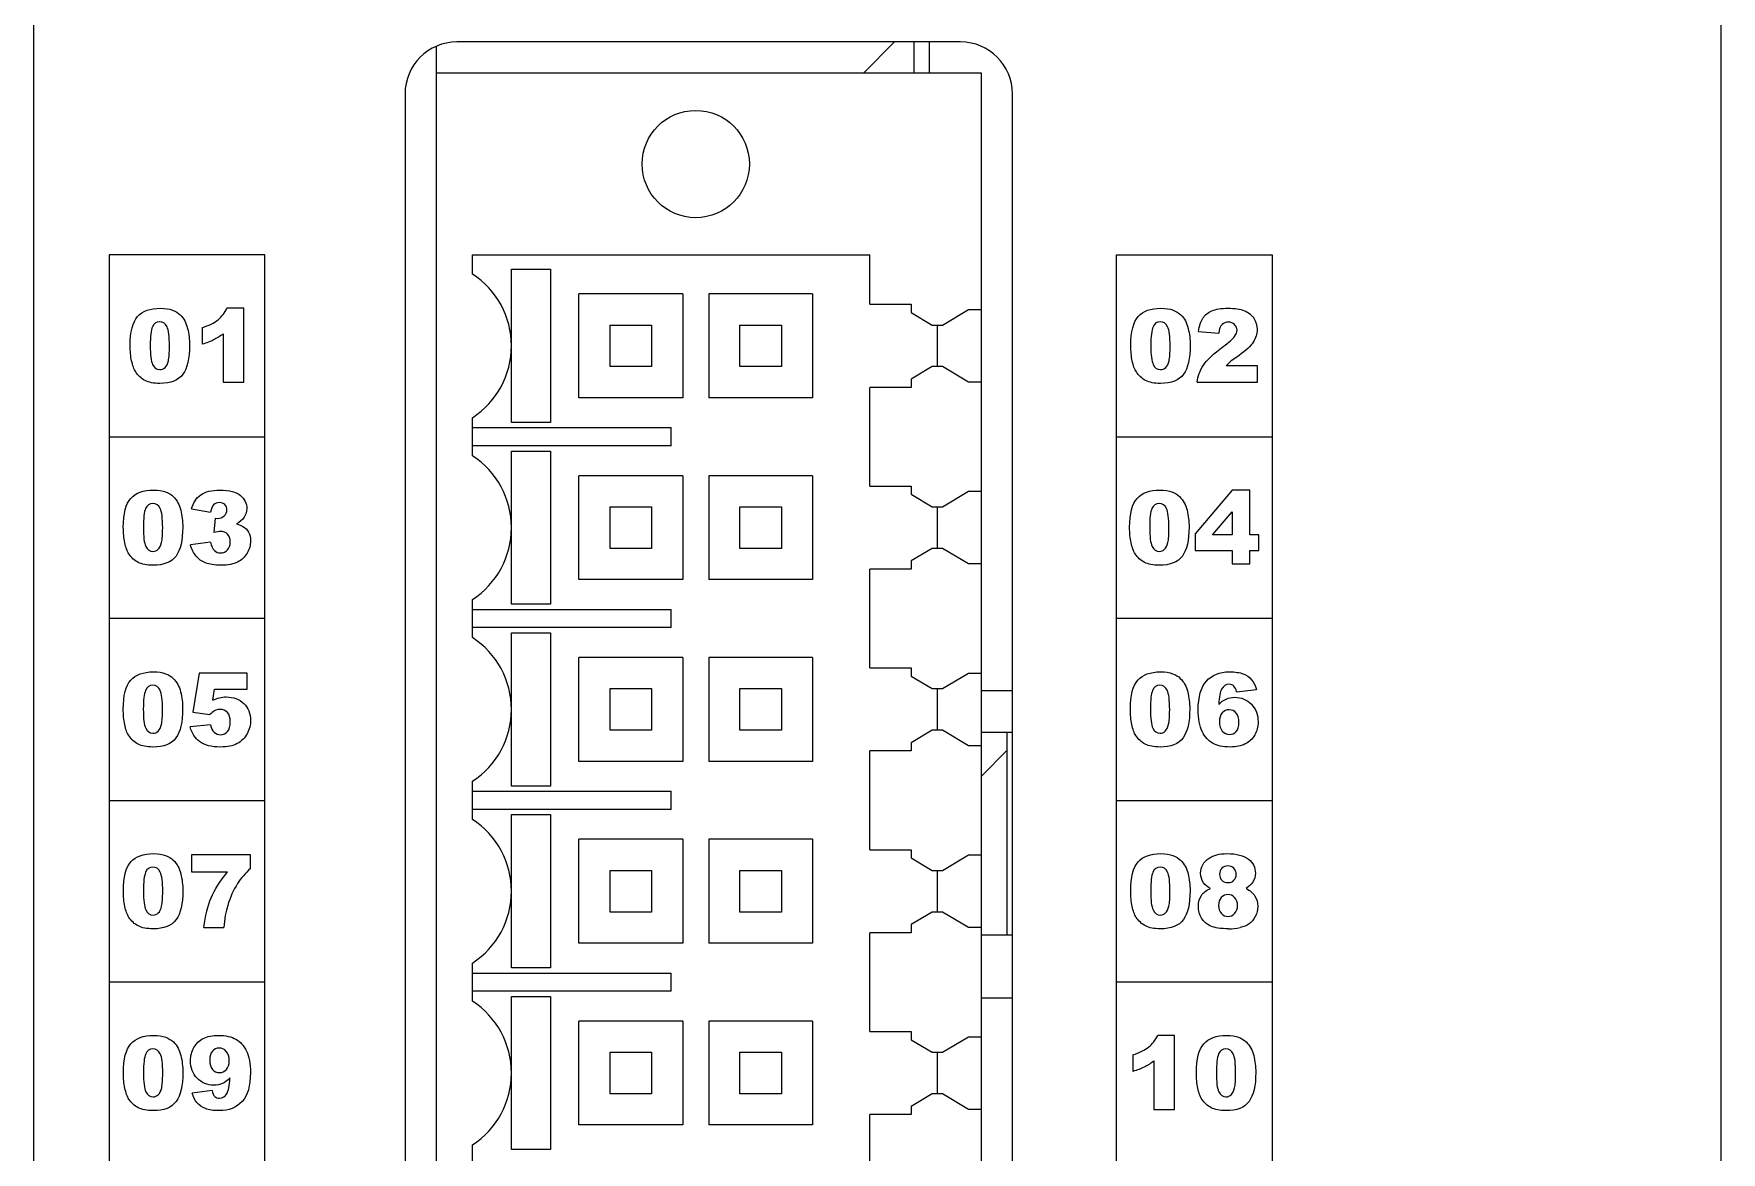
# Model space of a CAD drawing. Header units: inches. Extents: x 0 to 32, y 0 to 130.
# Drawn here: x -0.25 to 32.25, y 64.97 to 86.51 of the extents above; entities that cross this region are included whole.
import ezdxf

# ---------------------------------------------------------------- set-up
doc = ezdxf.new("R2010")
doc.units = ezdxf.units.IN
doc.header["$LTSCALE"] = 1.21
doc.header["$MEASUREMENT"] = 0
for name, color, linetype in [('1728620000_DXF_CONTINUOUS_LINE', 7, 'CONTINUOUS'), ('AIOJ784_4_00DXF_CONTINUOUS_LINE', 7, 'CONTINUOUS'), ('AOMJ712I_002DXF_CONTINUOUS_LINE', 7, 'CONTINUOUS'), ('IO_CH_PCB_DXF_CONTINUOUS_LINE', 7, 'CONTINUOUS'), ('TE_1734099_5DXF_CONTINUOUS_LINE', 7, 'CONTINUOUS')]:
    doc.layers.add(name, color=color, linetype=linetype)

msp = doc.modelspace()

# ---------------------------------------------------------------- linework, layer by layer
at = {"layer": '1728620000_DXF_CONTINUOUS_LINE', "color": 7, "linetype": 'Continuous'}
for p, q in [((7.5, 85.75), (7.5, 15.75)), ((18, 85.75), (7.5, 85.75)), ((18, 15.75), (18, 85.75)), ((8.2, 81.883), (8.2, 82.25)), ((8.2, 82.25), (15.85, 82.25)), ((15.85, 81.3), (15.85, 82.25)), ((8.95, 80.504), (8.95, 81.975)), ((8.95, 81.975), (9.702, 81.975)), ((9.702, 81.975), (9.702, 79.025)), ((10.25, 79.5), (10.25, 81.5)), ((12.25, 81.5), (10.25, 81.5)), ((12.25, 81.5), (12.25, 79.5)), ((12.75, 81.5), (12.75, 79.5)), ((14.75, 81.5), (12.75, 81.5)), ((14.75, 81.5), (14.75, 79.5)), ((15.85, 81.3), (16.65, 81.3)), ((16.65, 81.3), (16.65, 81.142)), ((16.65, 81.142), (17.053, 80.9)), ((17.25, 80.9), (17.75, 81.2)), ((17.75, 81.2), (18, 81.2)), ((10.85, 80.1), (10.85, 80.9)), ((10.85, 80.9), (11.65, 80.9)), ((11.65, 80.9), (11.65, 80.1)), ((13.35, 80.1), (13.35, 80.9)), ((13.35, 80.9), (14.15, 80.9)), ((14.15, 80.9), (14.15, 80.1)), ((17.053, 80.9), (17.25, 80.9)), ((17.15, 80.9), (17.15, 80.1)), ((8.95, 79.025), (8.95, 80.496)), ((11.65, 80.1), (10.85, 80.1)), ((14.15, 80.1), (13.35, 80.1)), ((17.053, 80.1), (16.65, 79.858)), ((17.25, 80.1), (17.053, 80.1)), ((17.75, 79.8), (17.25, 80.1)), ((15.85, 77.8), (15.85, 79.7)), ((16.65, 79.7), (15.85, 79.7)), ((16.65, 79.858), (16.65, 79.7)), ((18, 79.8), (17.75, 79.8)), ((12.25, 79.5), (10.25, 79.5)), ((14.75, 79.5), (12.75, 79.5)), ((8.2, 78.383), (8.2, 79.117)), ((9.702, 79.025), (8.95, 79.025)), ((8.2, 78.925), (12.025, 78.925)), ((12.025, 78.575), (12.025, 78.925)), ((12.025, 78.575), (8.2, 78.575)), ((8.95, 77.004), (8.95, 78.475)), ((8.95, 78.475), (9.702, 78.475)), ((9.702, 78.475), (9.702, 75.525)), ((10.25, 76), (10.25, 78)), ((12.25, 78), (10.25, 78)), ((12.25, 78), (12.25, 76)), ((12.75, 78), (12.75, 76)), ((14.75, 78), (12.75, 78)), ((14.75, 78), (14.75, 76)), ((15.85, 77.8), (16.65, 77.8)), ((16.65, 77.8), (16.65, 77.642)), ((17.25, 77.4), (17.75, 77.7)), ((17.75, 77.7), (18, 77.7)), ((10.85, 76.6), (10.85, 77.4)), ((10.85, 77.4), (11.65, 77.4)), ((11.65, 77.4), (11.65, 76.6)), ((13.35, 76.6), (13.35, 77.4)), ((13.35, 77.4), (14.15, 77.4)), ((14.15, 77.4), (14.15, 76.6)), ((16.65, 77.642), (17.053, 77.4)), ((17.053, 77.4), (17.25, 77.4)), ((17.15, 77.4), (17.15, 76.6)), ((8.95, 75.525), (8.95, 76.996)), ((11.65, 76.6), (10.85, 76.6)), ((14.15, 76.6), (13.35, 76.6)), ((17.053, 76.6), (16.65, 76.358)), ((17.25, 76.6), (17.053, 76.6)), ((17.75, 76.3), (17.25, 76.6)), ((15.85, 74.3), (15.85, 76.2)), ((16.65, 76.2), (15.85, 76.2)), ((16.65, 76.358), (16.65, 76.2)), ((18, 76.3), (17.75, 76.3)), ((12.25, 76), (10.25, 76)), ((14.75, 76), (12.75, 76)), ((8.2, 74.883), (8.2, 75.617)), ((8.2, 75.425), (12.025, 75.425)), ((9.702, 75.525), (8.95, 75.525)), ((12.025, 75.075), (12.025, 75.425)), ((12.025, 75.075), (8.2, 75.075)), ((8.95, 73.504), (8.95, 74.975)), ((8.95, 74.975), (9.702, 74.975)), ((9.702, 74.975), (9.702, 72.025)), ((10.25, 72.5), (10.25, 74.5)), ((12.25, 74.5), (10.25, 74.5)), ((12.25, 74.5), (12.25, 72.5)), ((12.75, 74.5), (12.75, 72.5)), ((14.75, 74.5), (12.75, 74.5)), ((14.75, 74.5), (14.75, 72.5)), ((15.85, 74.3), (16.65, 74.3)), ((16.65, 74.3), (16.65, 74.142)), ((16.65, 74.142), (17.053, 73.9)), ((17.25, 73.9), (17.75, 74.2)), ((17.75, 74.2), (18, 74.2)), ((10.85, 73.1), (10.85, 73.9)), ((10.85, 73.9), (11.65, 73.9)), ((11.65, 73.9), (11.65, 73.1)), ((13.35, 73.1), (13.35, 73.9)), ((13.35, 73.9), (14.15, 73.9)), ((14.15, 73.9), (14.15, 73.1)), ((17.053, 73.9), (17.25, 73.9)), ((17.15, 73.9), (17.15, 73.1)), ((8.95, 72.025), (8.95, 73.496)), ((11.65, 73.1), (10.85, 73.1)), ((14.15, 73.1), (13.35, 73.1)), ((17.053, 73.1), (16.65, 72.858)), ((16.65, 72.858), (16.65, 72.7)), ((17.25, 73.1), (17.053, 73.1)), ((17.75, 72.8), (17.25, 73.1)), ((12.25, 72.5), (10.25, 72.5)), ((14.75, 72.5), (12.75, 72.5)), ((15.85, 70.8), (15.85, 72.7)), ((16.65, 72.7), (15.85, 72.7)), ((18, 72.8), (17.75, 72.8)), ((8.2, 71.383), (8.2, 72.117)), ((8.2, 71.925), (12.025, 71.925)), ((9.702, 72.025), (8.95, 72.025)), ((12.025, 71.575), (12.025, 71.925)), ((12.025, 71.575), (8.2, 71.575)), ((8.95, 70.004), (8.95, 71.475)), ((8.95, 71.475), (9.702, 71.475)), ((9.702, 71.475), (9.702, 68.525)), ((10.25, 69), (10.25, 71)), ((12.25, 71), (10.25, 71)), ((12.25, 71), (12.25, 69)), ((12.75, 71), (12.75, 69)), ((14.75, 71), (12.75, 71)), ((14.75, 71), (14.75, 69)), ((15.85, 70.8), (16.65, 70.8)), ((16.65, 70.8), (16.65, 70.642)), ((16.65, 70.642), (17.053, 70.4)), ((17.25, 70.4), (17.75, 70.7)), ((17.75, 70.7), (18, 70.7)), ((10.85, 69.6), (10.85, 70.4)), ((10.85, 70.4), (11.65, 70.4)), ((11.65, 70.4), (11.65, 69.6)), ((13.35, 69.6), (13.35, 70.4)), ((13.35, 70.4), (14.15, 70.4)), ((14.15, 70.4), (14.15, 69.6)), ((17.053, 70.4), (17.25, 70.4)), ((17.15, 70.4), (17.15, 69.6)), ((8.95, 68.525), (8.95, 69.996)), ((11.65, 69.6), (10.85, 69.6)), ((14.15, 69.6), (13.35, 69.6)), ((17.053, 69.6), (16.65, 69.358)), ((17.25, 69.6), (17.053, 69.6)), ((17.75, 69.3), (17.25, 69.6)), ((16.65, 69.358), (16.65, 69.2)), ((18, 69.3), (17.75, 69.3)), ((12.25, 69), (10.25, 69)), ((14.75, 69), (12.75, 69)), ((15.85, 67.3), (15.85, 69.2)), ((16.65, 69.2), (15.85, 69.2)), ((8.2, 67.883), (8.2, 68.617)), ((8.2, 68.425), (12.025, 68.425)), ((9.702, 68.525), (8.95, 68.525)), ((12.025, 68.075), (12.025, 68.425)), ((12.025, 68.075), (8.2, 68.075)), ((8.95, 66.504), (8.95, 67.975)), ((8.95, 67.975), (9.702, 67.975)), ((9.702, 67.975), (9.702, 65.025)), ((10.25, 65.5), (10.25, 67.5)), ((12.25, 67.5), (10.25, 67.5)), ((12.25, 67.5), (12.25, 65.5)), ((12.75, 67.5), (12.75, 65.5)), ((14.75, 67.5), (12.75, 67.5)), ((14.75, 67.5), (14.75, 65.5)), ((15.85, 67.3), (16.65, 67.3)), ((16.65, 67.3), (16.65, 67.142)), ((16.65, 67.142), (17.053, 66.9)), ((17.25, 66.9), (17.75, 67.2)), ((17.75, 67.2), (18, 67.2)), ((10.85, 66.1), (10.85, 66.9)), ((10.85, 66.9), (11.65, 66.9)), ((11.65, 66.9), (11.65, 66.1)), ((13.35, 66.1), (13.35, 66.9)), ((13.35, 66.9), (14.15, 66.9)), ((14.15, 66.9), (14.15, 66.1)), ((17.053, 66.9), (17.25, 66.9)), ((17.15, 66.9), (17.15, 66.1)), ((8.95, 65.025), (8.95, 66.496)), ((11.65, 66.1), (10.85, 66.1)), ((14.15, 66.1), (13.35, 66.1)), ((17.053, 66.1), (16.65, 65.858)), ((17.25, 66.1), (17.053, 66.1)), ((17.75, 65.8), (17.25, 66.1)), ((15.85, 63.8), (15.85, 65.7)), ((16.65, 65.7), (15.85, 65.7)), ((16.65, 65.858), (16.65, 65.7)), ((18, 65.8), (17.75, 65.8)), ((12.25, 65.5), (10.25, 65.5)), ((14.75, 65.5), (12.75, 65.5)), ((8.2, 64.383), (8.2, 65.117)), ((9.702, 65.025), (8.95, 65.025))]:
    msp.add_line(p, q, dxfattribs=at)
msp.add_circle((12.5, 84), 1.033, dxfattribs=at)
for centre in [(7.3, 80.5), (7.3, 77), (7.3, 73.5), (7.3, 70), (7.3, 66.5)]:
    msp.add_arc(centre, 1.65, 303.0557, 56.9443, dxfattribs=at)
at = {"layer": 'AIOJ784_4_00DXF_CONTINUOUS_LINE', "color": 2, "linetype": 'Continuous'}
for p, q in [((15.729, 85.75), (16.329, 86.35)), ((18, 72.216), (18.5, 72.716))]:
    msp.add_line(p, q, dxfattribs=at)
at = {"layer": 'AIOJ784_4_00DXF_CONTINUOUS_LINE', "color": 7, "linetype": 'Continuous'}
for p, q in [((16.7, 86.35), (16.7, 85.75)), ((18, 67.95), (18.6, 67.95))]:
    msp.add_line(p, q, dxfattribs=at)
at = {"layer": 'AOMJ712I_002DXF_CONTINUOUS_LINE', "color": 7, "linetype": 'Continuous'}
for p, q in [((-0.25, 6), (-0.25, 91.9)), ((32.25, 6), (32.25, 91.9)), ((17.6, 86.35), (7.9, 86.35)), ((6.9, 85.35), (6.9, 16.15)), ((18.6, 16.15), (18.6, 85.35))]:
    msp.add_line(p, q, dxfattribs=at)
at = {"layer": 'AOMJ712I_002DXF_CONTINUOUS_LINE', "color": 4, "linetype": 'Continuous'}
for p, q in [((1.2, 82.25), (1.2, 19.25)), ((4.2, 82.25), (1.2, 82.25)), ((4.2, 19.25), (4.2, 82.25)), ((20.6, 19.25), (20.6, 82.25)), ((20.6, 82.25), (23.6, 82.25)), ((23.6, 82.25), (23.6, 19.25)), ((3.793, 81.224), (3.471, 81.224)), ((3.793, 79.8), (3.793, 81.224)), ((2.991, 80.849), (2.991, 80.53)), ((3.4, 80.733), (3.4, 79.8)), ((22.183, 80.777), (22.573, 80.745)), ((22.964, 80.316), (22.807, 80.202)), ((22.807, 80.202), (22.714, 80.117)), ((23.321, 80.117), (22.714, 80.117)), ((23.321, 79.8), (23.321, 80.117)), ((3.4, 79.8), (3.793, 79.8)), ((22.154, 79.8), (23.321, 79.8)), ((1.2, 78.75), (4.2, 78.75)), ((20.6, 78.75), (23.6, 78.75)), ((22.829, 77.724), (22.121, 76.882)), ((23.168, 77.724), (22.829, 77.724)), ((23.168, 76.863), (23.168, 77.724)), ((2.789, 77.361), (3.157, 77.295)), ((3.241, 77.182), (3.221, 76.905)), ((3.241, 77.182), (3.292, 77.178)), ((22.454, 76.863), (22.829, 77.304)), ((22.829, 77.304), (22.829, 76.863)), ((3.157, 76.721), (2.768, 76.67)), ((22.121, 76.882), (22.121, 76.562)), ((22.829, 76.863), (22.454, 76.863)), ((23.344, 76.863), (23.168, 76.863)), ((23.344, 76.562), (23.344, 76.863)), ((22.121, 76.562), (22.829, 76.562)), ((22.829, 76.562), (22.829, 76.3)), ((23.168, 76.3), (23.168, 76.562)), ((23.168, 76.562), (23.344, 76.562)), ((22.829, 76.3), (23.168, 76.3)), ((4.2, 75.25), (1.2, 75.25)), ((23.6, 75.25), (20.6, 75.25)), ((2.936, 74.2), (2.813, 73.447)), ((3.859, 74.2), (2.936, 74.2)), ((3.859, 73.89), (3.859, 74.2)), ((3.2, 73.68), (3.234, 73.89)), ((3.234, 73.89), (3.859, 73.89)), ((22.914, 73.837), (23.3, 73.885)), ((3.156, 73.206), (2.762, 73.163)), ((2.813, 73.447), (3.144, 73.4)), ((1.2, 71.75), (4.2, 71.75)), ((20.6, 71.75), (23.6, 71.75)), ((2.788, 70.7), (2.788, 70.371)), ((3.923, 70.7), (2.788, 70.7)), ((3.923, 70.437), (3.923, 70.7)), ((2.788, 70.371), (3.479, 70.371)), ((3.024, 69.3), (3.411, 69.3)), ((4.2, 68.25), (1.2, 68.25)), ((23.6, 68.25), (20.6, 68.25)), ((21.718, 67.224), (21.396, 67.224)), ((21.718, 65.8), (21.718, 67.224)), ((20.915, 66.849), (20.915, 66.53)), ((21.324, 66.733), (21.324, 65.8)), ((3.186, 66.163), (2.799, 66.114)), ((21.324, 65.8), (21.718, 65.8))]:
    msp.add_line(p, q, dxfattribs=at)
at = {"layer": 'AOMJ712I_002DXF_CONTINUOUS_LINE', "color": 7, "linetype": 'Continuous'}
for centre, start, end in [((7.9, 85.35), 90, 180), ((17.6, 85.35), 0, 90)]:
    msp.add_arc(centre, 1, start, end, dxfattribs=at)
at = {"layer": 'AOMJ712I_002DXF_CONTINUOUS_LINE', "color": 4, "linetype": 'Continuous'}
msp.add_arc((22.76, 70.347), 1.071, 270.0061, 282.0044, dxfattribs=at)
for points in [[(1.607, 80.506), (1.607, 80.771), (1.655, 80.957), (1.751, 81.064)], [(1.751, 81.064), (1.846, 81.17), (1.992, 81.224), (2.189, 81.224)], [(2.175, 80.965), (2.11, 80.965), (2.064, 80.932), (2.036, 80.867)], [(2.317, 80.869), (2.285, 80.933), (2.238, 80.965), (2.175, 80.965)], [(2.189, 81.224), (2.282, 81.224), (2.36, 81.211), (2.421, 81.188)], [(2.421, 81.188), (2.481, 81.166), (2.53, 81.135), (2.569, 81.098)], [(2.569, 81.098), (2.607, 81.061), (2.636, 81.021), (2.658, 80.98)], [(2.658, 80.98), (2.68, 80.939), (2.699, 80.892), (2.712, 80.837)], [(2.991, 80.849), (3.123, 80.891), (3.226, 80.942), (3.299, 81.002)], [(3.299, 81.002), (3.372, 81.062), (3.429, 81.136), (3.471, 81.224)], [(20.879, 80.506), (20.879, 80.771), (20.926, 80.957), (21.022, 81.064)], [(21.022, 81.064), (21.117, 81.17), (21.263, 81.224), (21.46, 81.224)], [(21.447, 80.965), (21.382, 80.965), (21.336, 80.932), (21.307, 80.867)], [(21.588, 80.869), (21.557, 80.933), (21.51, 80.965), (21.447, 80.965)], [(21.46, 81.224), (21.554, 81.224), (21.631, 81.211), (21.692, 81.188)], [(21.692, 81.188), (21.752, 81.166), (21.802, 81.135), (21.84, 81.098)], [(21.84, 81.098), (21.878, 81.061), (21.908, 81.021), (21.93, 80.98)], [(21.93, 80.98), (21.952, 80.939), (21.97, 80.892), (21.983, 80.837)], [(22.183, 80.777), (22.198, 80.886), (22.226, 80.972), (22.267, 81.033)], [(22.267, 81.033), (22.307, 81.094), (22.365, 81.142), (22.439, 81.174)], [(22.439, 81.174), (22.514, 81.207), (22.616, 81.224), (22.747, 81.224)], [(22.758, 80.957), (22.708, 80.957), (22.667, 80.941), (22.636, 80.91)], [(22.747, 81.224), (22.884, 81.224), (22.99, 81.208), (23.066, 81.177)], [(22.876, 80.912), (22.845, 80.942), (22.806, 80.957), (22.758, 80.957)], [(23.066, 81.177), (23.143, 81.146), (23.202, 81.098), (23.246, 81.033)], [(23.246, 81.033), (23.29, 80.968), (23.312, 80.896), (23.312, 80.816)], [(2.036, 80.867), (2.007, 80.802), (1.993, 80.68), (1.993, 80.505)], [(2.364, 80.494), (2.364, 80.68), (2.348, 80.805), (2.317, 80.869)], [(2.712, 80.837), (2.738, 80.732), (2.751, 80.623), (2.751, 80.511)], [(3.214, 80.615), (3.155, 80.585), (3.081, 80.556), (2.991, 80.53)], [(3.4, 80.733), (3.336, 80.684), (3.273, 80.645), (3.214, 80.615)], [(21.307, 80.867), (21.279, 80.802), (21.264, 80.68), (21.264, 80.505)], [(21.636, 80.494), (21.636, 80.68), (21.62, 80.805), (21.588, 80.869)], [(21.983, 80.837), (22.009, 80.732), (22.023, 80.623), (22.023, 80.511)], [(22.636, 80.91), (22.604, 80.879), (22.583, 80.824), (22.573, 80.745)], [(22.658, 80.485), (22.771, 80.569), (22.844, 80.634), (22.876, 80.678)], [(22.924, 80.803), (22.924, 80.845), (22.908, 80.881), (22.876, 80.912)], [(22.876, 80.678), (22.908, 80.722), (22.924, 80.763), (22.924, 80.803)], [(23.312, 80.816), (23.312, 80.73), (23.286, 80.649), (23.237, 80.571)], [(1.635, 80.209), (1.616, 80.298), (1.607, 80.397), (1.607, 80.506)], [(1.993, 80.505), (1.993, 80.326), (2.008, 80.204), (2.04, 80.139)], [(2.343, 80.214), (2.357, 80.274), (2.364, 80.367), (2.364, 80.494)], [(2.751, 80.511), (2.751, 80.256), (2.708, 80.07), (2.622, 79.953)], [(20.906, 80.209), (20.887, 80.298), (20.879, 80.397), (20.879, 80.506)], [(21.264, 80.505), (21.264, 80.326), (21.28, 80.204), (21.311, 80.139)], [(21.615, 80.214), (21.628, 80.274), (21.636, 80.367), (21.636, 80.494)], [(22.023, 80.511), (22.023, 80.256), (21.98, 80.07), (21.894, 79.953)], [(22.276, 80.125), (22.344, 80.226), (22.471, 80.346), (22.658, 80.485)], [(23.237, 80.571), (23.187, 80.493), (23.096, 80.408), (22.964, 80.316)], [(1.713, 79.997), (1.68, 80.049), (1.654, 80.119), (1.635, 80.209)], [(1.893, 79.832), (1.82, 79.87), (1.76, 79.925), (1.713, 79.997)], [(2.04, 80.139), (2.071, 80.074), (2.117, 80.042), (2.177, 80.042)], [(2.177, 80.042), (2.216, 80.042), (2.251, 80.055), (2.279, 80.083)], [(2.622, 79.953), (2.536, 79.834), (2.388, 79.776), (2.178, 79.776)], [(2.279, 80.083), (2.308, 80.11), (2.33, 80.154), (2.343, 80.214)], [(20.985, 79.997), (20.951, 80.049), (20.925, 80.119), (20.906, 80.209)], [(21.164, 79.832), (21.092, 79.87), (21.031, 79.925), (20.985, 79.997)], [(21.311, 80.139), (21.343, 80.074), (21.389, 80.042), (21.449, 80.042)], [(21.449, 80.042), (21.488, 80.042), (21.522, 80.055), (21.551, 80.083)], [(21.894, 79.953), (21.808, 79.834), (21.66, 79.776), (21.45, 79.776)], [(21.551, 80.083), (21.58, 80.11), (21.602, 80.154), (21.615, 80.214)], [(22.154, 79.8), (22.168, 79.915), (22.208, 80.023), (22.276, 80.125)], [(2.178, 79.776), (2.06, 79.776), (1.965, 79.795), (1.893, 79.832)], [(21.45, 79.776), (21.331, 79.776), (21.237, 79.795), (21.164, 79.832)], [(1.619, 77.564), (1.714, 77.67), (1.86, 77.724), (2.057, 77.724)], [(2.057, 77.724), (2.15, 77.724), (2.228, 77.711), (2.289, 77.688)], [(2.289, 77.688), (2.349, 77.666), (2.399, 77.635), (2.437, 77.598)], [(2.965, 77.63), (3.052, 77.692), (3.175, 77.724), (3.335, 77.724)], [(3.335, 77.724), (3.517, 77.724), (3.649, 77.689), (3.73, 77.621)], [(21, 77.564), (21.095, 77.67), (21.241, 77.724), (21.438, 77.724)], [(21.438, 77.724), (21.531, 77.724), (21.609, 77.711), (21.67, 77.688)], [(21.67, 77.688), (21.73, 77.666), (21.78, 77.635), (21.818, 77.598)], [(1.475, 77.006), (1.475, 77.271), (1.523, 77.457), (1.619, 77.564)], [(1.904, 77.367), (1.875, 77.302), (1.861, 77.18), (1.861, 77.005)], [(2.043, 77.465), (1.979, 77.465), (1.933, 77.432), (1.904, 77.367)], [(2.185, 77.369), (2.153, 77.433), (2.106, 77.465), (2.043, 77.465)], [(2.233, 76.994), (2.233, 77.18), (2.216, 77.305), (2.185, 77.369)], [(2.437, 77.598), (2.475, 77.561), (2.505, 77.521), (2.527, 77.48)], [(2.527, 77.48), (2.549, 77.439), (2.567, 77.392), (2.58, 77.337)], [(2.789, 77.361), (2.82, 77.477), (2.878, 77.567), (2.965, 77.63)], [(3.215, 77.44), (3.187, 77.413), (3.167, 77.364), (3.157, 77.295)], [(3.327, 77.482), (3.281, 77.482), (3.244, 77.468), (3.215, 77.44)], [(3.432, 77.444), (3.406, 77.469), (3.371, 77.482), (3.327, 77.482)], [(3.47, 77.342), (3.47, 77.384), (3.457, 77.418), (3.432, 77.444)], [(3.73, 77.621), (3.812, 77.553), (3.853, 77.468), (3.853, 77.365)], [(3.853, 77.365), (3.853, 77.304), (3.836, 77.249), (3.803, 77.201)], [(20.856, 77.006), (20.856, 77.271), (20.904, 77.457), (21, 77.564)], [(21.285, 77.367), (21.256, 77.302), (21.242, 77.18), (21.242, 77.005)], [(21.424, 77.465), (21.359, 77.465), (21.314, 77.432), (21.285, 77.367)], [(21.566, 77.369), (21.534, 77.433), (21.487, 77.465), (21.424, 77.465)], [(21.613, 76.994), (21.613, 77.18), (21.597, 77.305), (21.566, 77.369)], [(21.818, 77.598), (21.856, 77.561), (21.886, 77.521), (21.908, 77.48)], [(21.908, 77.48), (21.93, 77.439), (21.948, 77.392), (21.961, 77.337)], [(2.58, 77.337), (2.606, 77.232), (2.619, 77.123), (2.619, 77.011)], [(3.292, 77.178), (3.342, 77.178), (3.384, 77.194), (3.419, 77.226)], [(3.419, 77.226), (3.453, 77.259), (3.47, 77.297), (3.47, 77.342)], [(3.803, 77.201), (3.77, 77.151), (3.72, 77.108), (3.654, 77.072)], [(3.654, 77.072), (3.707, 77.058), (3.749, 77.042), (3.777, 77.025)], [(21.961, 77.337), (21.987, 77.232), (22, 77.123), (22, 77.011)], [(1.503, 76.709), (1.484, 76.798), (1.475, 76.897), (1.475, 77.006)], [(1.581, 76.497), (1.548, 76.549), (1.522, 76.619), (1.503, 76.709)], [(1.861, 77.005), (1.861, 76.826), (1.876, 76.704), (1.908, 76.639)], [(2.148, 76.583), (2.176, 76.61), (2.198, 76.654), (2.212, 76.714)], [(2.212, 76.714), (2.225, 76.774), (2.233, 76.867), (2.233, 76.994)], [(2.619, 77.011), (2.619, 76.756), (2.576, 76.57), (2.491, 76.453)], [(3.157, 76.721), (3.172, 76.643), (3.195, 76.588), (3.228, 76.558)], [(3.347, 76.927), (3.316, 76.927), (3.274, 76.92), (3.221, 76.905)], [(3.482, 76.874), (3.449, 76.909), (3.404, 76.927), (3.347, 76.927)], [(3.481, 76.57), (3.515, 76.608), (3.533, 76.659), (3.533, 76.723)], [(3.533, 76.723), (3.533, 76.788), (3.516, 76.838), (3.482, 76.874)], [(3.777, 77.025), (3.824, 76.996), (3.86, 76.958), (3.886, 76.911)], [(3.925, 76.744), (3.925, 76.662), (3.903, 76.584), (3.86, 76.509)], [(3.886, 76.911), (3.911, 76.864), (3.925, 76.809), (3.925, 76.744)], [(20.884, 76.709), (20.865, 76.798), (20.856, 76.897), (20.856, 77.006)], [(20.962, 76.497), (20.929, 76.549), (20.903, 76.619), (20.884, 76.709)], [(21.242, 77.005), (21.242, 76.826), (21.257, 76.704), (21.289, 76.639)], [(21.528, 76.583), (21.557, 76.61), (21.579, 76.654), (21.593, 76.714)], [(21.593, 76.714), (21.606, 76.774), (21.613, 76.867), (21.613, 76.994)], [(22, 77.011), (22, 76.756), (21.957, 76.57), (21.872, 76.453)], [(1.761, 76.332), (1.688, 76.37), (1.628, 76.425), (1.581, 76.497)], [(1.908, 76.639), (1.939, 76.574), (1.985, 76.542), (2.045, 76.542)], [(2.045, 76.542), (2.085, 76.542), (2.119, 76.555), (2.148, 76.583)], [(2.491, 76.453), (2.404, 76.334), (2.256, 76.276), (2.046, 76.276)], [(2.877, 76.452), (2.829, 76.509), (2.793, 76.582), (2.768, 76.67)], [(3.059, 76.321), (2.985, 76.351), (2.925, 76.395), (2.877, 76.452)], [(3.228, 76.558), (3.26, 76.527), (3.301, 76.513), (3.351, 76.513)], [(3.351, 76.513), (3.402, 76.513), (3.446, 76.532), (3.481, 76.57)], [(3.86, 76.509), (3.818, 76.435), (3.757, 76.376), (3.676, 76.337)], [(21.142, 76.332), (21.069, 76.37), (21.009, 76.425), (20.962, 76.497)], [(21.289, 76.639), (21.32, 76.574), (21.366, 76.542), (21.426, 76.542)], [(21.426, 76.542), (21.465, 76.542), (21.5, 76.555), (21.528, 76.583)], [(21.872, 76.453), (21.785, 76.334), (21.637, 76.276), (21.427, 76.276)], [(2.046, 76.276), (1.928, 76.276), (1.833, 76.295), (1.761, 76.332)], [(3.36, 76.276), (3.232, 76.276), (3.132, 76.291), (3.059, 76.321)], [(3.676, 76.337), (3.596, 76.297), (3.49, 76.276), (3.36, 76.276)], [(21.427, 76.276), (21.309, 76.276), (21.214, 76.295), (21.142, 76.332)], [(1.617, 74.064), (1.713, 74.17), (1.859, 74.224), (2.055, 74.224)], [(2.055, 74.224), (2.149, 74.224), (2.226, 74.211), (2.287, 74.188)], [(2.287, 74.188), (2.348, 74.166), (2.397, 74.135), (2.435, 74.098)], [(21.013, 74.064), (21.109, 74.17), (21.255, 74.224), (21.452, 74.224)], [(21.452, 74.224), (21.545, 74.224), (21.623, 74.211), (21.684, 74.188)], [(21.684, 74.188), (21.744, 74.166), (21.793, 74.135), (21.832, 74.098)], [(22.336, 74.047), (22.442, 74.165), (22.589, 74.224), (22.778, 74.224)], [(22.778, 74.224), (22.889, 74.224), (22.977, 74.211), (23.042, 74.185)], [(23.042, 74.185), (23.107, 74.159), (23.16, 74.122), (23.203, 74.072)], [(1.474, 73.506), (1.474, 73.771), (1.522, 73.957), (1.617, 74.064)], [(1.903, 73.867), (1.874, 73.802), (1.86, 73.68), (1.86, 73.505)], [(2.042, 73.965), (1.977, 73.965), (1.931, 73.932), (1.903, 73.867)], [(2.183, 73.869), (2.152, 73.933), (2.105, 73.965), (2.042, 73.965)], [(2.231, 73.494), (2.231, 73.68), (2.215, 73.805), (2.183, 73.869)], [(2.435, 74.098), (2.474, 74.061), (2.503, 74.021), (2.525, 73.98)], [(2.525, 73.98), (2.547, 73.939), (2.565, 73.892), (2.579, 73.837)], [(2.579, 73.837), (2.605, 73.732), (2.618, 73.623), (2.618, 73.511)], [(20.87, 73.506), (20.87, 73.771), (20.918, 73.957), (21.013, 74.064)], [(21.299, 73.867), (21.27, 73.802), (21.256, 73.68), (21.256, 73.505)], [(21.438, 73.965), (21.373, 73.965), (21.327, 73.932), (21.299, 73.867)], [(21.58, 73.869), (21.548, 73.933), (21.501, 73.965), (21.438, 73.965)], [(21.627, 73.494), (21.627, 73.68), (21.611, 73.805), (21.58, 73.869)], [(21.832, 74.098), (21.87, 74.061), (21.899, 74.021), (21.921, 73.98)], [(21.921, 73.98), (21.943, 73.939), (21.962, 73.892), (21.975, 73.837)], [(21.975, 73.837), (22.001, 73.732), (22.014, 73.623), (22.014, 73.511)], [(22.176, 73.492), (22.176, 73.744), (22.229, 73.93), (22.336, 74.047)], [(22.627, 73.89), (22.601, 73.844), (22.582, 73.745), (22.571, 73.595)], [(22.774, 73.985), (22.711, 73.985), (22.662, 73.953), (22.627, 73.89)], [(22.862, 73.951), (22.838, 73.974), (22.809, 73.985), (22.774, 73.985)], [(22.914, 73.837), (22.903, 73.891), (22.886, 73.929), (22.862, 73.951)], [(23.203, 74.072), (23.245, 74.022), (23.277, 73.959), (23.3, 73.885)], [(1.502, 73.209), (1.482, 73.298), (1.474, 73.397), (1.474, 73.506)], [(1.86, 73.505), (1.86, 73.326), (1.875, 73.204), (1.906, 73.139)], [(2.21, 73.214), (2.223, 73.274), (2.231, 73.367), (2.231, 73.494)], [(2.618, 73.511), (2.618, 73.256), (2.575, 73.07), (2.489, 72.953)], [(3.23, 73.473), (3.203, 73.459), (3.175, 73.434), (3.144, 73.4)], [(3.2, 73.68), (3.243, 73.7), (3.286, 73.715), (3.328, 73.725)], [(3.339, 73.5), (3.301, 73.5), (3.264, 73.49), (3.23, 73.473)], [(3.328, 73.725), (3.37, 73.735), (3.412, 73.741), (3.454, 73.741)], [(3.481, 73.441), (3.445, 73.48), (3.398, 73.5), (3.339, 73.5)], [(3.454, 73.741), (3.594, 73.741), (3.708, 73.698), (3.795, 73.613)], [(3.795, 73.613), (3.882, 73.529), (3.926, 73.422), (3.926, 73.294)], [(20.898, 73.209), (20.879, 73.298), (20.87, 73.397), (20.87, 73.506)], [(21.256, 73.505), (21.256, 73.326), (21.271, 73.204), (21.303, 73.139)], [(21.606, 73.214), (21.62, 73.274), (21.627, 73.367), (21.627, 73.494)], [(22.014, 73.511), (22.014, 73.256), (21.971, 73.07), (21.885, 72.953)], [(22.252, 73.076), (22.201, 73.181), (22.176, 73.32), (22.176, 73.492)], [(22.571, 73.595), (22.617, 73.642), (22.664, 73.677), (22.714, 73.7)], [(22.775, 73.493), (22.721, 73.493), (22.675, 73.473), (22.639, 73.433)], [(22.714, 73.7), (22.763, 73.723), (22.819, 73.734), (22.884, 73.734)], [(22.907, 73.431), (22.872, 73.472), (22.828, 73.493), (22.775, 73.493)], [(22.884, 73.734), (23.008, 73.734), (23.114, 73.689), (23.2, 73.6)], [(23.2, 73.6), (23.286, 73.511), (23.33, 73.398), (23.33, 73.261)], [(1.58, 72.997), (1.546, 73.049), (1.521, 73.119), (1.502, 73.209)], [(1.906, 73.139), (1.938, 73.074), (1.984, 73.042), (2.044, 73.042)], [(2.146, 73.083), (2.175, 73.11), (2.197, 73.154), (2.21, 73.214)], [(2.834, 72.999), (2.805, 73.043), (2.781, 73.097), (2.762, 73.163)], [(3.156, 73.206), (3.165, 73.143), (3.187, 73.094), (3.222, 73.061)], [(3.535, 73.258), (3.535, 73.341), (3.517, 73.403), (3.481, 73.441)], [(3.481, 73.074), (3.517, 73.115), (3.535, 73.176), (3.535, 73.258)], [(3.926, 73.294), (3.926, 73.203), (3.903, 73.116), (3.859, 73.033)], [(20.976, 72.997), (20.943, 73.049), (20.917, 73.119), (20.898, 73.209)], [(21.303, 73.139), (21.334, 73.074), (21.38, 73.042), (21.44, 73.042)], [(21.542, 73.083), (21.571, 73.11), (21.593, 73.154), (21.606, 73.214)], [(22.639, 73.433), (22.602, 73.393), (22.584, 73.336), (22.584, 73.261)], [(22.584, 73.261), (22.584, 73.185), (22.603, 73.126), (22.641, 73.083)], [(22.961, 73.251), (22.961, 73.329), (22.943, 73.389), (22.907, 73.431)], [(22.91, 73.077), (22.944, 73.115), (22.961, 73.173), (22.961, 73.251)], [(23.33, 73.261), (23.33, 73.169), (23.308, 73.085), (23.264, 73.008)], [(1.759, 72.832), (1.687, 72.87), (1.627, 72.925), (1.58, 72.997)], [(2.045, 72.776), (1.926, 72.776), (1.832, 72.795), (1.759, 72.832)], [(2.044, 73.042), (2.083, 73.042), (2.117, 73.055), (2.146, 73.083)], [(2.489, 72.953), (2.403, 72.834), (2.255, 72.776), (2.045, 72.776)], [(2.945, 72.88), (2.9, 72.915), (2.862, 72.955), (2.834, 72.999)], [(3.114, 72.802), (3.048, 72.819), (2.991, 72.846), (2.945, 72.88)], [(3.351, 72.776), (3.259, 72.776), (3.179, 72.786), (3.114, 72.802)], [(3.222, 73.061), (3.257, 73.029), (3.299, 73.013), (3.347, 73.013)], [(3.347, 73.013), (3.401, 73.013), (3.446, 73.033), (3.481, 73.074)], [(3.667, 72.842), (3.585, 72.798), (3.479, 72.776), (3.351, 72.776)], [(3.859, 73.033), (3.814, 72.949), (3.75, 72.886), (3.667, 72.842)], [(21.156, 72.832), (21.083, 72.87), (21.023, 72.925), (20.976, 72.997)], [(21.441, 72.776), (21.323, 72.776), (21.228, 72.795), (21.156, 72.832)], [(21.44, 73.042), (21.479, 73.042), (21.514, 73.055), (21.542, 73.083)], [(21.885, 72.953), (21.799, 72.834), (21.651, 72.776), (21.441, 72.776)], [(22.455, 72.848), (22.37, 72.895), (22.302, 72.971), (22.252, 73.076)], [(22.792, 72.776), (22.652, 72.776), (22.539, 72.8), (22.455, 72.848)], [(22.641, 73.083), (22.68, 73.04), (22.726, 73.019), (22.782, 73.019)], [(22.782, 73.019), (22.832, 73.019), (22.875, 73.038), (22.91, 73.077)], [(23.082, 72.835), (23.005, 72.796), (22.909, 72.776), (22.792, 72.776)], [(23.264, 73.008), (23.22, 72.932), (23.16, 72.874), (23.082, 72.835)], [(1.477, 70.006), (1.477, 70.271), (1.524, 70.457), (1.62, 70.564)], [(1.62, 70.564), (1.715, 70.67), (1.862, 70.724), (2.058, 70.724)], [(2.058, 70.724), (2.152, 70.724), (2.229, 70.711), (2.29, 70.688)], [(2.29, 70.688), (2.35, 70.666), (2.4, 70.635), (2.438, 70.598)], [(2.438, 70.598), (2.477, 70.561), (2.506, 70.521), (2.528, 70.48)], [(20.876, 70.006), (20.876, 70.271), (20.923, 70.457), (21.019, 70.564)], [(21.019, 70.564), (21.114, 70.67), (21.261, 70.724), (21.457, 70.724)], [(21.457, 70.724), (21.551, 70.724), (21.628, 70.711), (21.689, 70.688)], [(21.689, 70.688), (21.75, 70.666), (21.799, 70.635), (21.837, 70.598)], [(21.837, 70.598), (21.876, 70.561), (21.905, 70.521), (21.927, 70.48)], [(22.223, 70.35), (22.223, 70.467), (22.278, 70.563), (22.389, 70.638)], [(22.389, 70.638), (22.474, 70.695), (22.588, 70.724), (22.729, 70.724)], [(22.729, 70.724), (22.917, 70.724), (23.054, 70.688), (23.144, 70.617)], [(23.144, 70.617), (23.234, 70.545), (23.278, 70.456), (23.278, 70.348)], [(1.905, 70.367), (1.877, 70.302), (1.862, 70.18), (1.862, 70.005)], [(2.045, 70.465), (1.98, 70.465), (1.934, 70.432), (1.905, 70.367)], [(2.186, 70.369), (2.155, 70.433), (2.108, 70.465), (2.045, 70.465)], [(2.234, 69.994), (2.234, 70.18), (2.218, 70.305), (2.186, 70.369)], [(2.528, 70.48), (2.55, 70.439), (2.568, 70.392), (2.582, 70.337)], [(2.582, 70.337), (2.607, 70.232), (2.621, 70.123), (2.621, 70.011)], [(3.168, 69.875), (3.233, 70.03), (3.337, 70.195), (3.479, 70.371)], [(3.923, 70.437), (3.824, 70.348), (3.742, 70.251), (3.676, 70.148)], [(21.305, 70.367), (21.276, 70.302), (21.262, 70.18), (21.262, 70.005)], [(21.444, 70.465), (21.379, 70.465), (21.333, 70.432), (21.305, 70.367)], [(21.585, 70.369), (21.554, 70.433), (21.507, 70.465), (21.444, 70.465)], [(21.633, 69.994), (21.633, 70.18), (21.617, 70.305), (21.585, 70.369)], [(21.927, 70.48), (21.949, 70.439), (21.967, 70.392), (21.981, 70.337)], [(21.981, 70.337), (22.006, 70.232), (22.02, 70.123), (22.02, 70.011)], [(22.28, 70.161), (22.242, 70.216), (22.223, 70.279), (22.223, 70.35)], [(22.633, 70.442), (22.603, 70.413), (22.589, 70.374), (22.589, 70.328)], [(22.589, 70.328), (22.589, 70.279), (22.603, 70.24), (22.634, 70.21)], [(22.748, 70.487), (22.701, 70.487), (22.662, 70.472), (22.633, 70.442)], [(22.634, 70.21), (22.664, 70.18), (22.705, 70.166), (22.755, 70.166)], [(22.863, 70.441), (22.832, 70.472), (22.794, 70.487), (22.748, 70.487)], [(22.755, 70.166), (22.799, 70.166), (22.836, 70.18), (22.865, 70.21)], [(22.908, 70.324), (22.908, 70.371), (22.893, 70.411), (22.863, 70.441)], [(22.865, 70.21), (22.894, 70.239), (22.908, 70.277), (22.908, 70.324)], [(23.278, 70.348), (23.278, 70.285), (23.26, 70.225), (23.225, 70.171)], [(1.504, 69.709), (1.485, 69.798), (1.477, 69.897), (1.477, 70.006)], [(1.862, 70.005), (1.862, 69.826), (1.878, 69.704), (1.909, 69.639)], [(2.213, 69.714), (2.226, 69.774), (2.234, 69.867), (2.234, 69.994)], [(2.621, 70.011), (2.621, 69.756), (2.578, 69.57), (2.492, 69.453)], [(3.024, 69.3), (3.054, 69.528), (3.102, 69.72), (3.168, 69.875)], [(3.676, 70.148), (3.596, 70.022), (3.532, 69.882), (3.485, 69.727)], [(20.903, 69.709), (20.884, 69.798), (20.876, 69.897), (20.876, 70.006)], [(21.262, 70.005), (21.262, 69.826), (21.277, 69.704), (21.308, 69.639)], [(21.612, 69.714), (21.625, 69.774), (21.633, 69.867), (21.633, 69.994)], [(22.02, 70.011), (22.02, 69.756), (21.977, 69.57), (21.891, 69.453)], [(22.18, 69.712), (22.18, 69.794), (22.199, 69.862), (22.238, 69.92)], [(22.238, 69.92), (22.276, 69.977), (22.334, 70.021), (22.414, 70.053)], [(22.414, 70.053), (22.353, 70.085), (22.308, 70.121), (22.28, 70.161)], [(22.621, 69.88), (22.585, 69.841), (22.568, 69.79), (22.568, 69.725)], [(22.748, 69.937), (22.7, 69.937), (22.658, 69.918), (22.621, 69.88)], [(22.877, 69.878), (22.84, 69.917), (22.797, 69.937), (22.748, 69.937)], [(22.934, 69.726), (22.934, 69.787), (22.915, 69.838), (22.877, 69.878)], [(23.225, 70.171), (23.198, 70.13), (23.156, 70.091), (23.099, 70.053)], [(23.099, 70.053), (23.174, 70.016), (23.231, 69.968), (23.268, 69.908)], [(23.268, 69.908), (23.305, 69.848), (23.324, 69.782), (23.324, 69.71)], [(1.583, 69.497), (1.549, 69.549), (1.523, 69.619), (1.504, 69.709)], [(1.909, 69.639), (1.941, 69.574), (1.987, 69.542), (2.047, 69.542)], [(2.047, 69.542), (2.086, 69.542), (2.12, 69.555), (2.149, 69.583)], [(2.149, 69.583), (2.178, 69.61), (2.2, 69.654), (2.213, 69.714)], [(3.485, 69.727), (3.449, 69.607), (3.424, 69.464), (3.411, 69.3)], [(20.982, 69.497), (20.948, 69.549), (20.923, 69.619), (20.903, 69.709)], [(21.308, 69.639), (21.34, 69.574), (21.386, 69.542), (21.446, 69.542)], [(21.446, 69.542), (21.485, 69.542), (21.519, 69.555), (21.548, 69.583)], [(21.548, 69.583), (21.577, 69.61), (21.599, 69.654), (21.612, 69.714)], [(22.241, 69.483), (22.2, 69.551), (22.18, 69.628), (22.18, 69.712)], [(22.568, 69.725), (22.568, 69.663), (22.586, 69.612), (22.624, 69.573)], [(22.624, 69.573), (22.662, 69.534), (22.705, 69.515), (22.753, 69.515)], [(22.753, 69.515), (22.799, 69.515), (22.841, 69.534), (22.878, 69.574)], [(22.878, 69.574), (22.915, 69.614), (22.934, 69.665), (22.934, 69.726)], [(23.324, 69.71), (23.324, 69.639), (23.308, 69.574), (23.276, 69.513)], [(1.762, 69.332), (1.69, 69.37), (1.629, 69.425), (1.583, 69.497)], [(2.048, 69.276), (1.929, 69.276), (1.835, 69.295), (1.762, 69.332)], [(2.492, 69.453), (2.406, 69.334), (2.258, 69.276), (2.048, 69.276)], [(21.161, 69.332), (21.089, 69.37), (21.029, 69.425), (20.982, 69.497)], [(21.447, 69.276), (21.328, 69.276), (21.234, 69.295), (21.161, 69.332)], [(21.891, 69.453), (21.805, 69.334), (21.657, 69.276), (21.447, 69.276)], [(22.42, 69.329), (22.342, 69.363), (22.281, 69.415), (22.241, 69.483)], [(22.76, 69.276), (22.611, 69.276), (22.498, 69.294), (22.42, 69.329)], [(23.157, 69.372), (23.11, 69.339), (23.052, 69.314), (22.982, 69.3)], [(23.276, 69.513), (23.243, 69.452), (23.204, 69.405), (23.157, 69.372)], [(1.477, 66.506), (1.477, 66.771), (1.525, 66.957), (1.621, 67.064)], [(1.621, 67.064), (1.716, 67.17), (1.862, 67.224), (2.059, 67.224)], [(2.045, 66.965), (1.98, 66.965), (1.935, 66.932), (1.906, 66.867)], [(2.187, 66.869), (2.155, 66.933), (2.108, 66.965), (2.045, 66.965)], [(2.059, 67.224), (2.152, 67.224), (2.23, 67.211), (2.291, 67.188)], [(2.291, 67.188), (2.351, 67.166), (2.401, 67.135), (2.439, 67.098)], [(2.439, 67.098), (2.477, 67.061), (2.507, 67.021), (2.529, 66.98)], [(2.529, 66.98), (2.551, 66.939), (2.569, 66.892), (2.582, 66.837)], [(2.769, 66.738), (2.769, 66.83), (2.791, 66.915), (2.835, 66.992)], [(2.835, 66.992), (2.879, 67.068), (2.939, 67.126), (3.016, 67.165)], [(3.016, 67.165), (3.093, 67.204), (3.19, 67.224), (3.307, 67.224)], [(3.318, 66.981), (3.267, 66.981), (3.224, 66.961), (3.19, 66.923)], [(3.307, 67.224), (3.446, 67.224), (3.559, 67.199), (3.644, 67.151)], [(3.458, 66.916), (3.42, 66.959), (3.373, 66.981), (3.318, 66.981)], [(3.644, 67.151), (3.728, 67.104), (3.796, 67.027), (3.846, 66.922)], [(20.915, 66.849), (21.047, 66.891), (21.15, 66.942), (21.224, 67.002)], [(21.224, 67.002), (21.296, 67.062), (21.354, 67.136), (21.396, 67.224)], [(22.141, 66.506), (22.141, 66.771), (22.188, 66.957), (22.284, 67.064)], [(22.284, 67.064), (22.379, 67.17), (22.525, 67.224), (22.722, 67.224)], [(22.709, 66.965), (22.644, 66.965), (22.598, 66.932), (22.569, 66.867)], [(22.85, 66.869), (22.819, 66.933), (22.772, 66.965), (22.709, 66.965)], [(22.722, 67.224), (22.816, 67.224), (22.893, 67.211), (22.954, 67.188)], [(22.954, 67.188), (23.014, 67.166), (23.064, 67.135), (23.102, 67.098)], [(23.102, 67.098), (23.14, 67.061), (23.17, 67.021), (23.192, 66.98)], [(23.192, 66.98), (23.214, 66.939), (23.232, 66.892), (23.245, 66.837)], [(1.906, 66.867), (1.877, 66.802), (1.863, 66.68), (1.863, 66.505)], [(2.234, 66.494), (2.234, 66.68), (2.218, 66.805), (2.187, 66.869)], [(2.582, 66.837), (2.608, 66.732), (2.621, 66.623), (2.621, 66.511)], [(2.898, 66.399), (2.812, 66.489), (2.769, 66.601), (2.769, 66.738)], [(3.19, 66.923), (3.155, 66.884), (3.139, 66.826), (3.139, 66.748)], [(3.139, 66.748), (3.139, 66.67), (3.156, 66.61), (3.191, 66.569)], [(3.515, 66.739), (3.515, 66.814), (3.496, 66.873), (3.458, 66.916)], [(3.461, 66.567), (3.497, 66.607), (3.515, 66.664), (3.515, 66.739)], [(3.846, 66.922), (3.897, 66.817), (3.923, 66.68), (3.923, 66.508)], [(21.324, 66.733), (21.26, 66.684), (21.198, 66.645), (21.139, 66.615)], [(22.569, 66.867), (22.541, 66.802), (22.526, 66.68), (22.526, 66.505)], [(22.898, 66.494), (22.898, 66.68), (22.882, 66.805), (22.85, 66.869)], [(23.245, 66.837), (23.271, 66.732), (23.285, 66.623), (23.285, 66.511)], [(1.505, 66.209), (1.486, 66.298), (1.477, 66.397), (1.477, 66.506)], [(1.863, 66.505), (1.863, 66.326), (1.878, 66.204), (1.91, 66.139)], [(2.214, 66.214), (2.227, 66.274), (2.234, 66.367), (2.234, 66.494)], [(2.621, 66.511), (2.621, 66.256), (2.578, 66.07), (2.493, 65.953)], [(3.216, 66.266), (3.09, 66.266), (2.984, 66.31), (2.898, 66.399)], [(3.191, 66.569), (3.227, 66.527), (3.271, 66.507), (3.324, 66.507)], [(3.324, 66.507), (3.379, 66.507), (3.424, 66.527), (3.461, 66.567)], [(3.529, 66.405), (3.483, 66.357), (3.435, 66.321), (3.386, 66.299)], [(3.472, 66.11), (3.497, 66.155), (3.516, 66.254), (3.529, 66.405)], [(3.923, 66.508), (3.923, 66.255), (3.869, 66.069), (3.763, 65.952)], [(21.139, 66.615), (21.08, 66.585), (21.005, 66.556), (20.915, 66.53)], [(22.168, 66.209), (22.149, 66.298), (22.141, 66.397), (22.141, 66.506)], [(22.526, 66.505), (22.526, 66.326), (22.542, 66.204), (22.573, 66.139)], [(22.877, 66.214), (22.89, 66.274), (22.898, 66.367), (22.898, 66.494)], [(23.285, 66.511), (23.285, 66.256), (23.242, 66.07), (23.156, 65.953)], [(1.583, 65.997), (1.55, 66.049), (1.524, 66.119), (1.505, 66.209)], [(1.763, 65.832), (1.69, 65.87), (1.63, 65.925), (1.583, 65.997)], [(1.91, 66.139), (1.941, 66.074), (1.987, 66.042), (2.047, 66.042)], [(2.047, 66.042), (2.086, 66.042), (2.121, 66.055), (2.149, 66.083)], [(2.149, 66.083), (2.178, 66.11), (2.2, 66.154), (2.214, 66.214)], [(2.897, 65.928), (2.854, 65.978), (2.822, 66.04), (2.799, 66.114)], [(3.186, 66.163), (3.195, 66.108), (3.212, 66.07), (3.237, 66.048)], [(3.386, 66.299), (3.336, 66.277), (3.28, 66.266), (3.216, 66.266)], [(3.237, 66.048), (3.261, 66.025), (3.291, 66.015), (3.326, 66.015)], [(3.326, 66.015), (3.388, 66.015), (3.437, 66.046), (3.472, 66.11)], [(22.247, 65.997), (22.213, 66.049), (22.187, 66.119), (22.168, 66.209)], [(22.426, 65.832), (22.354, 65.87), (22.293, 65.925), (22.247, 65.997)], [(22.573, 66.139), (22.605, 66.074), (22.651, 66.042), (22.711, 66.042)], [(22.711, 66.042), (22.75, 66.042), (22.784, 66.055), (22.813, 66.083)], [(22.813, 66.083), (22.842, 66.11), (22.864, 66.154), (22.877, 66.214)], [(2.048, 65.776), (1.93, 65.776), (1.835, 65.795), (1.763, 65.832)], [(2.493, 65.953), (2.406, 65.834), (2.258, 65.776), (2.048, 65.776)], [(3.058, 65.815), (2.993, 65.84), (2.939, 65.878), (2.897, 65.928)], [(3.321, 65.776), (3.209, 65.776), (3.122, 65.789), (3.058, 65.815)], [(3.763, 65.952), (3.656, 65.834), (3.509, 65.776), (3.321, 65.776)], [(22.712, 65.776), (22.593, 65.776), (22.499, 65.795), (22.426, 65.832)], [(23.156, 65.953), (23.07, 65.834), (22.922, 65.776), (22.712, 65.776)]]:
    msp.add_open_spline(points, degree=3, dxfattribs=at)
at = {"layer": 'IO_CH_PCB_DXF_CONTINUOUS_LINE', "color": 7, "linetype": 'Continuous'}
msp.add_line((7.5, 86.266), (7.5, 85.75), dxfattribs=at)
at = {"layer": 'TE_1734099_5DXF_CONTINUOUS_LINE', "color": 7, "linetype": 'Continuous'}
for p, q in [((17, 85.75), (17, 86.35)), ((18.6, 73.86), (18, 73.86)), ((18, 73.06), (18.6, 73.06)), ((18.5, 69.16), (18.5, 73.06)), ((18, 69.16), (18.6, 69.16))]:
    msp.add_line(p, q, dxfattribs=at)

doc.saveas('drawing.dxf')
